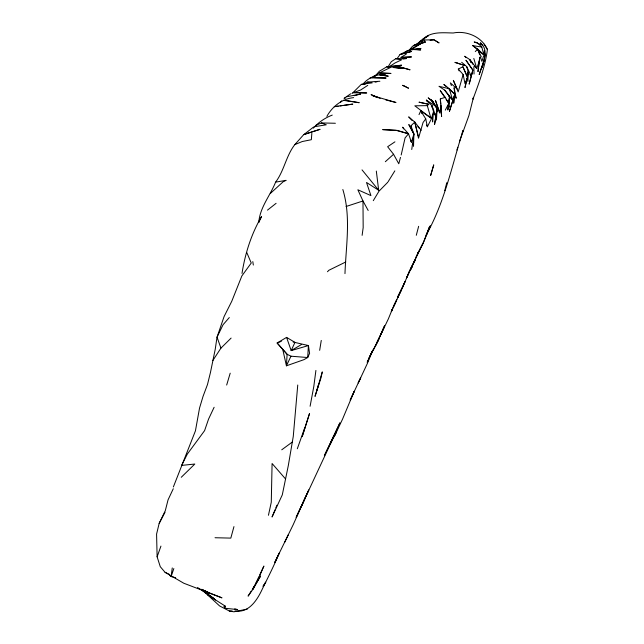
<?xml version="1.0" encoding="UTF-8"?>
<svg xmlns="http://www.w3.org/2000/svg" width="644" height="644" viewBox="0 0 644 644"><rect width="100%" height="100%" fill="white"/><g stroke="black" fill="none" stroke-linecap="round" stroke-linejoin="round"><path stroke-width="0.97" d="M479.756 57.34L478.001 71.484L479.756 57.34L481.261 56.744L477.695 49.113L472.744 45.611L481.784 47.052L483.934 54.965L472.744 45.611M344.975 273.62C345.957 245.509 351.189 217.044 342.841 189.497M453.851 97.389L453.714 103.193L454.801 94.257L454.084 87.713L456.169 98.282L455.485 96.471M467.89 81.458L468.204 71.677L466.691 66.582L461.659 62.267M436.455 120.082L437.099 108.82L432.921 101.486L428.268 97.96L432.921 101.486L433.291 103.443M437.099 108.82L434.587 124.284L437.099 108.82L431.094 99.86L436.278 106.55L426.368 100.134L427.35 101.808M311.833 133.405L311.35 139.708L302.213 141.543L294.799 144.642C286.065 155.824 284.221 170.716 275.608 182.131C270.166 195.776 259.886 207.328 258.767 222.478L261.593 216.456C251.369 233.804 245.098 253.591 242.007 273.434M426.368 100.134L432.003 105.68L433.509 111.847L432.615 121.933L432.43 117.152M297.753 385.015L293.27 436.423L288.327 465.475L282.297 494.858L272.05 516.995L275.06 509.742M448.626 105.439L449.118 107.355L449.536 96.809L447.838 110.035L449.504 96.624L444.706 90.152L438.991 86.304L449.327 88.759L454.801 94.257L449.448 111.227L454.801 94.257L448.232 88.341M484.385 50.699L483.934 54.965L477.695 49.113L475.28 51.576M416.41 44.75L421.087 40.347L428.582 35.549L422.609 39.526C430.586 31.25 442.822 32.796 453.207 32.997C466.449 30.349 481.881 36.748 487.419 49.516L487.411 49.588C485.165 66.71 478.919 82.987 473.01 99.12L473.493 97.308L468.929 115.501L459.438 141.712M466.876 78.222L464.984 87.56L467.464 77.658L468.204 71.677L467.254 76.354M315.906 370.445L313.805 386.481L310.102 406.259M172.262 567.928L171.119 576.549L175.667 577.732M234.698 608.894L237.636 609.57L224.981 608.266L225.263 606.133L207.569 594.847L201.161 589.292M362.121 235.342L363.176 227.606L362.974 200.976L357.855 189.779L370.928 195.599L366.508 182.469L378.68 190.27L376.321 171.079M411.749 149.513L413.875 134L410.953 125.805L414.792 122.086L408.682 116.87L411.967 120.404M319.674 350.32L321.267 340.426M401.188 154.979L405.092 137.888L408.529 133.783L402.621 127.19L403.603 128.856M246.829 252.649L251.249 263.01L241.854 275.954L231.743 301.32L224.072 316.607L217.036 337.158L215.225 349.306L210.427 372.602L207.489 384.532L203.037 396.398L199.535 408.079L195.43 430.868L173.349 486.985M416.29 235.285L418.64 226.326M268.443 515.281L271.277 502.24L272.09 463.511L285.525 478.935M471.955 73.674L472.809 70.035L466.023 60.311L472.809 70.035L469.146 84.147L471.955 73.674L471.07 75.823L469.959 74.229M173.276 488.732L168.052 499.865L165.299 510.676L159.165 523.379L156.581 534.085L157.12 556.81L160.275 566.696L165.081 572.331L183.798 583.239L209.469 593.044L204.993 590.781M434.217 113.537L435.69 116.049L436.97 110.929M444.738 190.68L446.791 182.679M400.479 157.402L398.781 163.769L393.556 154.286L387.64 146.719L394.933 141.841M462.239 133.332L463.012 130.45C451.967 165.758 444.424 202.844 425.998 235.293M233.957 526.607L230.818 538.11L215.032 537.732M421.168 130.289L414.792 122.086L418.511 138.202L423.06 122.497L425.756 118.89L420.733 110.84L419.019 114.64M318.667 384.251L322.298 371.886L320.825 378.414L315.029 396.374L318.667 384.251L316.896 390.232M226.672 385.04L230.198 373.19M456.934 150.036L457.771 147.259M410.445 140.513L411.419 142.171L413.842 134.234M466.667 75.115L462.915 66.751L458.311 69.053L463.133 74.511L458.174 91.923L453.344 80.379L457.224 89.033L450.365 82.883L451.388 85.596M483.572 56.044L481.913 61.422L480.617 57.638M431.19 119.253L433.509 111.847M479.724 59.956L476.737 68.433M173.84 568.555L171.119 576.549L169.742 575.382M297.311 448.747L304.821 427.608M157.12 556.81L160.936 546.104M426.441 235.036L429.572 226.656L423.124 243.11L409.954 269.997M417.473 254.436L418.391 252.11L413.907 262.615L415.267 259.91L410.373 269.079M275.809 507.931L276.944 505.21M393.412 307.196L396.809 299.589L391.351 311.591L394.869 303.163M391.351 311.591L392.18 309.603L388.308 319.005L376.925 342.697L384.025 327.53M401.301 289.679L394.724 304.274M337.907 427.503L339.879 422.85L324.375 455.67L337.907 427.503L333.85 436.487L336.635 431.432L334.51 436.004L330.622 442.251M235.044 610.898C248.769 613.426 257.286 599.886 262.237 589.212C268.089 577.266 274.183 565.424 279.198 553.091L274.722 562.518L293.157 524.779L308.758 489.947L296.151 517.357L334.115 435.988L330.453 443.708M380.91 334.22L384.597 325.687L377.505 341.996L373.093 350.529M466.94 79.164L464.984 83.648L463.133 74.511M414.623 261.086L406.581 277.886L409.858 270.23L402.484 287.82L397.525 297.439M368.779 358.901L372.24 351.125L367.515 363.136L350.199 400.141L354.232 391.302L342.544 419.139L334.51 436.004M301.344 506.578L305.473 497.353M445.052 97.824L440.263 90.691L445.189 97.3L448.779 103.378L445.31 110.14M401.759 288.713L405.012 281.653L397.622 297.6L397.839 297.134M367.233 362.234L368.392 359.738M367.265 362.186L373.109 349.934L369.205 357.637M214.122 407.274L208.567 419.067L204.583 430.651L187.356 454.044L181.584 465.403L194.818 464.034L181.262 477.285M290.967 356.204L287.111 354.281L277.129 343.002L286.58 337.392L291.168 350.602L308.42 345.562L307.695 357.533L290.967 356.204L286.427 365.816L303.92 359.666L307.695 357.533L309.595 353.403L308.42 345.562L293.117 342.02M258.896 576.702L253.044 589.123L248.085 596.135L251.208 591.103M259.725 574.923L263.903 566.052L258.357 578.9L253.044 589.123L260.587 576.026L255.378 584.406M284.567 542.554L288.303 534.778M375.694 345.49L379.236 338.132L369.197 357.814M397.622 297.6L401.325 289.969L397.461 297.415M426.642 124.976L427.383 126.739L430.844 119.913M427.31 232.339L430.321 225.803L423.511 242.426L416.153 256.771M417.481 254.171L423.124 243.11M159.165 523.379L165.025 512.262M332.682 438.049L336.635 431.432M388.058 181.825L394.844 170.845M373.279 200.67L378.72 191.654M252.255 589.429L254.332 586.08M387.93 67.048L391.262 61.711L395.794 58.725L406.565 58.548L402.854 58.982M263.163 586.298L265.755 582.144L263.042 586.185M212.826 360.543L220.94 348.122L231.107 338.084M326.854 116.379C332.409 106.413 342.077 98.79 353.653 97.622M294.799 144.642L303.396 134.99M397.107 58.548L400.061 54.523M340.41 102.452L341.61 100.858M352.01 93.565L361.348 84.308M375.251 76.024L379.292 71.291L386.714 66.847L396.599 66.05L409.914 69.785L396.599 66.05L393.79 66.767M408.57 50.868L412.257 46.537L414.503 44.935L425.29 42.174L413.368 45.788L420.097 42.11L425.257 41.86L424.195 40L419.477 41.667L422.367 41.297M229.304 317.548L223.066 324.729L217.036 337.158L220.94 348.122M313.338 128.148C318.426 122.352 325.051 117.86 332.248 115.091M327.482 271.752L328.867 270.271L345.772 261.979M365.591 83.913L362.733 84.445C368.32 77.248 377.102 74.43 385.877 73.835L382.246 74.929M379.066 191.115L387.648 182.397M427.318 105.624L430.828 117.933L414.808 105.817L427.318 105.624L428.735 104.296L419.147 102.203L428.735 104.296M270.327 193.474L283.279 181.656L286.121 180.352L275.608 182.131M385.329 161.716L393.556 154.286M487.403 49.532L484.103 44.122M267.477 210.137L276.099 203.319M313.62 126.989L303.759 134.66L320.092 129.299L304.121 134.379M281.75 449.802L292.432 441.953M405.986 51.786L407.411 50.755L413.44 49.516L410.518 49.395L420.999 48.437L416.185 49.33M350.706 93.782L344.057 98.339L345.9 97.856M372.127 77.674L378.366 73.424M388.557 67.193L395.118 62.903L401.639 59.787L395.794 58.725M367.756 85.362L360.704 89.975L353.049 92.792L366.71 92.961L354.184 92.406M406.332 54.064L400.737 57.541L411.532 56.922L401.832 57.26M409.165 50.635L420.725 43.72L407.523 50.94M301.674 344.403L291.168 350.602L294.968 342.375L286.58 337.392M407.411 50.755L400.117 54.482L411.54 51.464L400.182 54.442M362.733 84.445L367.523 82.094L379.88 81.249M315.785 125.371L321.428 122.948L335.387 123.262M373.367 76.435L375.476 75.565M281.331 341.296L277.129 343.002L287.111 354.281L286.427 365.816L282.813 349.684M440.657 103.974L440.319 98.959L445.189 97.3M346.053 206.507L362.974 200.976L368.175 210.459M354.192 95.706L360.64 94.032L346.955 96.697M225.263 606.133L223.927 606.407L224.981 608.266M247.312 609.087L233.909 611.8L229.353 611.027L219.58 605.924L207.569 594.847L215.579 599.958M375.114 82.134L377.022 81.78M396.664 66.066L401.582 65.173L390.143 66.429M314.53 126.707L326.275 124.799L321.428 122.948M338.156 106.147L334.26 106.687L352.783 104.119L344.009 105.334M340.104 105.874L342.061 105.608M361.517 84.275L372.2 82.875L367.523 82.094M430.087 40.29L433.943 39.791L438.95 42.842L433.943 39.791L424.195 40M229.353 611.027L232.194 610.963M370.115 77.884L386.102 78.053L374.309 77.586M379.622 72.957L391.013 73.44L379.163 73.014L391.48 67L402.267 68.473L393.516 67.556M396.116 130.362L382.689 129.613L397.179 130.386L408.529 133.783L411.419 142.171M386.714 66.847L390.602 67.25M343.292 100.311L359.215 102.702L346.705 100.601M385.845 99.949L395.988 102.493L372.884 95.771L377.424 97.413M397.074 130.619L408.529 133.783M201.966 589.872L213.985 598.582L201.459 589.735L221.987 597.857L202.586 590.556L197.458 587.529M484.473 52.848L485.198 54.684L482.267 67.636C483.813 60.528 487.605 51.906 482.702 45.281L474.193 41.965L477.188 42.657L481.784 47.052M380.145 98.363L371.073 94.636L377.827 97.663M165.081 572.331L169.34 574.351M430.828 117.933L420.733 110.84L421.844 113.489M202.586 590.556L204.164 591.691M440.319 98.959L441.108 105.954L439.611 112.982L435.449 100.343L439.16 111.082M446.034 86.368L443.845 84.404L449.327 88.759L452.555 99.86L448.49 95.795M466.103 57.662L464.686 56.229L469.862 59.642L476.721 68.377L473.815 58.459M474.604 66.227L476.721 68.377M417.884 126.755L419.196 128.172M482.702 45.281L480.505 42.729L481.229 44.573M362.033 169.879L378.68 190.27M444.706 90.152L452.555 99.86M446.123 99.409L448.779 103.378M472.881 64.247L469.862 59.642L470.7 62.524M413.762 133.775L408.811 124.534L413.875 134L413.537 146.212L413.166 143.298M466.691 66.582L471.07 75.823M458.311 69.053L459.148 70.88M462.915 66.751L467.464 77.658M435.69 116.049L432.003 105.68L432.068 107.588M477.695 49.113L479.643 54.796M414.792 122.086L418.189 135.667M425.756 118.89L427.383 126.739M252.794 261.585L253.325 265.054M410.953 125.805L411.323 128.72M440.794 105.978L441.333 114.004M473.863 66.63L474.04 74.044M309.547 413.432L302.181 436.624L309.547 413.432M433.71 165.009L430.675 175.321L433.71 165.009M484.224 59.989L479.233 74.398L484.224 59.989M360.656 377.964L358.233 382.85L360.656 377.964M412.224 266.56L410.808 269.305L412.224 266.56M416.249 49.459L410.518 49.395L420.701 49.926L416.249 49.459M380.395 74.945L379.533 74.849L388.276 76.177L380.395 74.945M457.578 63.176L454.906 62.379L465.008 65.583L457.578 63.176M404.786 86.224L402.508 85.314L408.562 88.22L404.786 86.224M208.873 592.987L201.934 589.389L208.873 592.987M441.607 116.5L440.81 105.777L441.607 116.5"/></g></svg>
